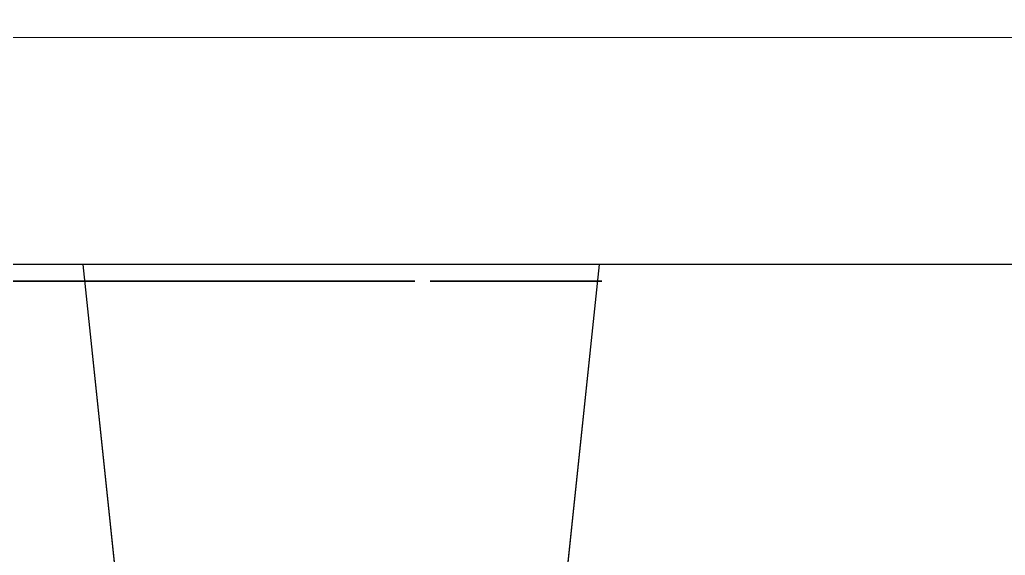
# Model space of a CAD drawing. Extents: x -1 to 461, y -825 to 63.
# Drawn here: x 48.9 to 144.3, y -598.1 to -546.3 of the extents above; entities that cross this region are included whole.
import ezdxf

# ---------------------------------------------------------------- set-up
doc = ezdxf.new("R2010")
doc.units = 0
for name, color, linetype in [('IQ_200_2D', 1, 'Continuous'), ('IQ_200_3D', 1, 'Continuous'), ('IQ_204_2D', 7, 'Continuous'), ('IQ_BLUE_3D', 5, 'Continuous'), ('IQ_WHITE_3D', 7, 'Continuous')]:
    doc.layers.add(name, color=color, linetype=linetype)

msp = doc.modelspace()

# ---------------------------------------------------------------- linework, layer by layer
at = {"layer": 'IQ_200_2D'}
msp.add_line((460, -570), (0, -570), dxfattribs=at)
at = {"layer": 'IQ_204_2D'}
for p, q in [((55, -570), (60.66, -623.85)), ((99.34, -623.85), (105, -570))]:
    msp.add_line(p, q, dxfattribs=at)

# ---------------------------------------------------------------- meshes
at = {"layer": 'IQ_200_3D', "lineweight": 9}
mesh = msp.add_polyface(dxfattribs=at)
corners = [(0, 0, 1239), (0, -548, 1239), (460, -548, 1239), (460, 0, 1239)]
mesh.append_faces([[corners[k] for k in face] for face in [(0, 1, 2, 3)]])
mesh = msp.add_polyface(dxfattribs=at)
corners = [(460, -548, 629), (0, -548, 629), (0, 0, 629), (460, 0, 629)]
mesh.append_faces([[corners[k] for k in face] for face in [(0, 1, 2, 3)]])
mesh = msp.add_polyface(dxfattribs=at)
corners = [(0, -548, 1239), (0, -548, 629), (460, -548, 629), (460, -548, 1239)]
mesh.append_faces([[corners[k] for k in face] for face in [(0, 1, 2, 3)]])
mesh = msp.add_polyface(dxfattribs=at)
corners = [(0, -548, 709), (0, -570, 709), (460, -570, 709), (460, -548, 709)]
mesh.append_faces([[corners[k] for k in face] for face in [(0, 1, 2, 3)]])
mesh = msp.add_polyface(dxfattribs=at)
corners = [(460, -570, 629), (0, -570, 629), (0, -548, 629), (460, -548, 629)]
mesh.append_faces([[corners[k] for k in face] for face in [(0, 1, 2, 3)]])
mesh = msp.add_polyface(dxfattribs=at)
corners = [(460, -548, 709), (460, -548, 629), (0, -548, 629), (0, -548, 709)]
mesh.append_faces([[corners[k] for k in face] for face in [(0, 1, 2, 3)]])
mesh = msp.add_polyface(dxfattribs=at)
corners = [(0, -548, 1014), (0, -570, 1014), (460, -570, 1014), (460, -548, 1014)]
mesh.append_faces([[corners[k] for k in face] for face in [(0, 1, 2, 3)]])
mesh = msp.add_polyface(dxfattribs=at)
corners = [(460, -570, 724), (0, -570, 724), (0, -548, 724), (460, -548, 724)]
mesh.append_faces([[corners[k] for k in face] for face in [(0, 1, 2, 3)]])
mesh = msp.add_polyface(dxfattribs=at)
corners = [(460, -548, 1014), (460, -548, 724), (0, -548, 724), (0, -548, 1014)]
mesh.append_faces([[corners[k] for k in face] for face in [(0, 1, 2, 3)]])
mesh = msp.add_polyface(dxfattribs=at)
corners = [(0, -548, 1239), (0, -570, 1239), (460, -570, 1239), (460, -548, 1239)]
mesh.append_faces([[corners[k] for k in face] for face in [(0, 1, 2, 3)]])
mesh = msp.add_polyface(dxfattribs=at)
corners = [(460, -570, 1027), (0, -570, 1027), (0, -548, 1027), (460, -548, 1027)]
mesh.append_faces([[corners[k] for k in face] for face in [(0, 1, 2, 3)]])
mesh = msp.add_polyface(dxfattribs=at)
corners = [(460, -548, 1239), (460, -548, 1027), (0, -548, 1027), (0, -548, 1239)]
mesh.append_faces([[corners[k] for k in face] for face in [(0, 1, 2, 3)]])
mesh = msp.add_polyface(dxfattribs=at)
corners = [(0, -570, 709), (0, -570, 629), (460, -570, 629), (460, -570, 709)]
mesh.append_faces([[corners[k] for k in face] for face in [(0, 1, 2, 3)]])
mesh = msp.add_polyface(dxfattribs=at)
corners = [(0, -570, 1014), (0, -570, 724), (460, -570, 724), (460, -570, 1014)]
mesh.append_faces([[corners[k] for k in face] for face in [(0, 1, 2, 3)]])
mesh = msp.add_polyface(dxfattribs=at)
corners = [(0, -570, 1057), (128, -570, 1057), (140, -570, 1045), (320, -570, 1045), (332, -570, 1057), (460, -570, 1057), (460, -570, 1239), (0, -570, 1239), (285, -570, 1161), (285, -570, 1095), (175, -570, 1095), (175, -570, 1161), (405, -570, 1129.968), (404.489, -570, 1126.086), (402.99, -570, 1122.468), (400.607, -570, 1119.362), (397.5, -570, 1116.978), (393.882, -570, 1115.48), (390, -570, 1114.968), (386.118, -570, 1115.48), (382.5, -570, 1116.978), (379.393, -570, 1119.362), (377.01, -570, 1122.468), (375.511, -570, 1126.086), (375, -570, 1129.968), (375.511, -570, 1133.851), (377.01, -570, 1137.468), (379.393, -570, 1140.575), (382.5, -570, 1142.959), (386.118, -570, 1144.457), (390, -570, 1144.968), (393.882, -570, 1144.457), (397.5, -570, 1142.959), (400.607, -570, 1140.575), (402.99, -570, 1137.468), (404.489, -570, 1133.851)]
mesh.append_faces([[corners[k] for k in face] for face in [(29, 8, 28), (31, 6, 30), (2, 10, 1), (21, 4, 20), (15, 5, 14), (19, 4, 18), (16, 5, 15), (20, 4, 19), (13, 5, 12)]], dxfattribs={"vtx0": -1, "vtx1": -1})
mesh.append_faces([[corners[k] for k in face] for face in [(11, 7, 1, 10)]], dxfattribs={"vtx0": -1, "vtx1": -1, "vtx2": -1})
mesh.append_faces([[corners[k] for k in face] for face in [(7, 11, 8, 6), (6, 31, 32), (35, 5, 6, 34), (5, 35, 12), (4, 21, 22), (9, 3, 4), (5, 17, 18, 4)]], dxfattribs={"vtx0": -1, "vtx2": -1})
mesh.append_faces([[corners[k] for k in face] for face in [(27, 28, 8), (26, 27, 8), (23, 24, 9), (25, 26, 8), (32, 33, 6), (33, 34, 6), (13, 14, 5), (16, 17, 5)]], dxfattribs={"vtx1": -1, "vtx2": -1})
mesh.append_faces([[corners[k] for k in face] for face in [(29, 30, 6, 8), (22, 23, 9, 4)]], dxfattribs={"vtx1": -1, "vtx2": -1, "vtx3": -1})
mesh.append_faces([[corners[k] for k in face] for face in [(8, 9, 24, 25), (9, 10, 2, 3)]], dxfattribs={"vtx1": -1, "vtx3": -1})
mesh.append_faces([[corners[k] for k in face] for face in [(7, 0, 1)]], dxfattribs={"vtx2": -1})
mesh = msp.add_polyface(dxfattribs=at)
corners = [(55, -570, 988.034), (60.66, -623.85, 988.034), (99.34, -623.85, 988.034), (105, -570, 988.034)]
mesh.append_faces([[corners[k] for k in face] for face in [(0, 1, 2, 3)]])
mesh = msp.add_polyface(dxfattribs=at)
corners = [(98.168, -635, 960.4), (61.832, -635, 960.4), (55, -570, 960.4), (105, -570, 960.4)]
mesh.append_faces([[corners[k] for k in face] for face in [(0, 1, 2, 3)]])
mesh = msp.add_polyface(dxfattribs=at)
corners = [(105, -570, 988.034), (105, -570, 960.4), (55, -570, 960.4), (55, -570, 988.034)]
mesh.append_faces([[corners[k] for k in face] for face in [(0, 1, 2, 3)]])
mesh = msp.add_polyface(dxfattribs=at)
corners = [(55, -570, 960.4), (61.832, -635, 960.4), (61.832, -635, 963), (61.481, -631.662, 963.376), (61.148, -628.492, 964.486), (60.849, -625.648, 966.273), (60.599, -623.273, 968.648), (60.411, -621.485, 971.492), (60.295, -620.376, 974.662), (60.255, -620, 978), (60.302, -620.445, 981.628), (60.44, -621.755, 985.04), (60.66, -623.85, 988.034), (55, -570, 988.034)]
mesh.append_faces([[corners[k] for k in face] for face in [(9, 0, 8), (11, 13, 10), (0, 9, 13), (6, 0, 5), (5, 0, 4)]], dxfattribs={"vtx0": -1, "vtx1": -1})
mesh.append_faces([[corners[k] for k in face] for face in [(13, 9, 10), (0, 6, 7), (4, 0, 1)]], dxfattribs={"vtx0": -1, "vtx2": -1})
mesh.append_faces([[corners[k] for k in face] for face in [(7, 8, 0), (3, 4, 1)]], dxfattribs={"vtx1": -1, "vtx2": -1})
mesh.append_faces([[corners[k] for k in face] for face in [(11, 12, 13), (1, 2, 3)]], dxfattribs={"vtx2": -1})
mesh = msp.add_polyface(dxfattribs=at)
corners = [(98.168, -635, 960.4), (105, -570, 960.4), (105, -570, 988.034), (99.34, -623.85, 988.034), (99.56, -621.755, 985.04), (99.698, -620.445, 981.628), (99.745, -620, 978), (99.705, -620.376, 974.662), (99.589, -621.485, 971.492), (99.401, -623.273, 968.648), (99.151, -625.648, 966.273), (98.852, -628.492, 964.486), (98.519, -631.662, 963.376), (98.168, -635, 963)]
mesh.append_faces([[corners[k] for k in face] for face in [(5, 2, 4), (2, 6, 1), (7, 1, 6), (12, 0, 11), (11, 1, 10), (1, 11, 0), (9, 1, 8)]], dxfattribs={"vtx0": -1, "vtx1": -1})
mesh.append_faces([[corners[k] for k in face] for face in [(2, 5, 6)]], dxfattribs={"vtx0": -1, "vtx2": -1})
mesh.append_faces([[corners[k] for k in face] for face in [(3, 4, 2)]], dxfattribs={"vtx1": -1})
mesh.append_faces([[corners[k] for k in face] for face in [(7, 8, 1), (9, 10, 1)]], dxfattribs={"vtx1": -1, "vtx2": -1})
mesh.append_faces([[corners[k] for k in face] for face in [(12, 13, 0)]], dxfattribs={"vtx2": -1})
at = {"layer": 'IQ_BLUE_3D', "lineweight": 9}
mesh = msp.add_polyface(dxfattribs=at)
corners = [(0, -570, 1057), (0, -570, 1027), (460, -570, 1027), (460, -570, 1057), (332, -570, 1057), (320, -570, 1045), (140, -570, 1045), (128, -570, 1057)]
mesh.append_faces([[corners[k] for k in face] for face in [(6, 1, 2, 5)]], dxfattribs={"vtx0": -1, "vtx2": -1})
mesh.append_faces([[corners[k] for k in face] for face in [(7, 0, 1, 6)]], dxfattribs={"vtx2": -1})
mesh.append_faces([[corners[k] for k in face] for face in [(2, 3, 4, 5)]], dxfattribs={"vtx3": -1})
at = {"layer": 'IQ_WHITE_3D'}
mesh = msp.add_polyface(dxfattribs=at)
corners = [(54.421, -571.6, 1112.977), (53.875, -571.6, 1114), (52.621, -571.6, 1112.519), (52.764, -571.6, 1112.051), (53.09, -571.6, 1114.7), (52.378, -571.6, 1112.944), (52.048, -571.6, 1113.305), (54.703, -571.6, 1111.852), (54.705, -571.6, 1110.692), (51.192, -571.6, 1113.768), (52.161, -571.6, 1115.19), (51.141, -571.6, 1115.443), (50.709, -571.6, 1113.846), (50.09, -571.6, 1115.443), (51.646, -571.6, 1113.584), (52.504, -571.6, 1109.046), (53.348, -571.6, 1107.67), (54.187, -571.6, 1108.362), (53.022, -571.6, 1109.494), (51.895, -571.6, 1108.732), (48.363, -571.6, 1110.692), (51.229, -571.6, 1108.571), (50.544, -571.6, 1108.571), (51.315, -571.6, 1106.939), (52.374, -571.6, 1107.187), (50.227, -571.6, 1106.939), (49.878, -571.6, 1108.732), (49.069, -571.6, 1115.19), (50.181, -571.6, 1113.809), (49.678, -571.6, 1113.65), (49.226, -571.6, 1113.376), (48.14, -571.6, 1114.7), (48.851, -571.6, 1113.004), (47.355, -571.6, 1114), (48.574, -571.6, 1112.553), (46.782, -571.6, 1112.945), (48.411, -571.6, 1112.051), (46.487, -571.6, 1111.781), (48.751, -571.6, 1109.494), (48.56, -571.6, 1109.756), (47.355, -571.6, 1108.362), (48.194, -571.6, 1107.67), (49.269, -571.6, 1109.046), (49.168, -571.6, 1107.187), (48.428, -571.6, 1110.051), (46.782, -571.6, 1109.417), (46.487, -571.6, 1110.581), (48.361, -571.6, 1110.368), (54.3, -571.6, 1102.089), (54.3, -571.6, 1098.197), (55.1, -571.6, 1100.489), (55.1, -571.6, 1101.289), (55.1, -571.6, 1098.197), (55.1, -571.6, 1099.689), (49.773, -571.6, 1101.03), (49.977, -571.6, 1100.763), (50.65, -571.6, 1101.152), (50.322, -571.6, 1101.579), (50.106, -571.6, 1100.453), (50.856, -571.6, 1100.654), (50.926, -571.6, 1100.119), (49.894, -571.6, 1101.907), (49.506, -571.6, 1101.235), (49.195, -571.6, 1101.364), (49.396, -571.6, 1102.114), (48.862, -571.6, 1102.184), (48.862, -571.6, 1101.408), (48.327, -571.6, 1102.114), (50.15, -571.6, 1100.119), (50.856, -571.6, 1099.585), (50.106, -571.6, 1099.786), (50.65, -571.6, 1099.087), (49.773, -571.6, 1099.208), (50.322, -571.6, 1098.659), (49.977, -571.6, 1099.475), (49.506, -571.6, 1099.003), (49.894, -571.6, 1098.331), (49.195, -571.6, 1098.875), (49.396, -571.6, 1098.125), (48.862, -571.6, 1098.831), (48.862, -571.6, 1098.055), (47.829, -571.6, 1101.907), (48.528, -571.6, 1101.364), (48.217, -571.6, 1101.235), (47.402, -571.6, 1101.579), (47.951, -571.6, 1101.03), (47.746, -571.6, 1100.763), (47.074, -571.6, 1101.152), (47.617, -571.6, 1100.453), (46.867, -571.6, 1100.654), (47.573, -571.6, 1100.119), (46.797, -571.6, 1100.119), (47.617, -571.6, 1099.786), (48.217, -571.6, 1099.003), (47.829, -571.6, 1098.331), (48.327, -571.6, 1098.125), (48.528, -571.6, 1098.875), (47.951, -571.6, 1099.208), (47.402, -571.6, 1098.659), (47.074, -571.6, 1099.087), (47.746, -571.6, 1099.475)]
mesh.append_faces([[corners[k] for k in face] for face in [(15, 16, 17, 18)]], dxfattribs={"vtx0": -1})
mesh.append_faces([[corners[k] for k in face] for face in [(28, 27, 29), (59, 58, 60), (82, 81, 83), (90, 91, 92)]], dxfattribs={"vtx0": -1, "vtx1": -1})
mesh.append_faces([[corners[k] for k in face] for face in [(36, 37, 20, 3)]], dxfattribs={"vtx0": -1, "vtx1": -1, "vtx2": -1})
mesh.append_faces([[corners[k] for k in face] for face in [(4, 6, 5), (9, 10, 11, 12), (12, 11, 13), (16, 15, 19), (46, 47, 20, 37), (47, 46, 45, 44), (54, 57, 61, 62), (63, 64, 65, 66), (66, 65, 67), (64, 63, 62, 61), (68, 69, 60, 58), (69, 68, 70, 71), (72, 73, 71, 74), (71, 70, 74), (75, 76, 73, 72), (77, 78, 76, 75), (78, 77, 79, 80), (84, 85, 83, 81), (93, 94, 95, 96), (80, 79, 96, 95), (94, 93, 97, 98)]], dxfattribs={"vtx0": -1, "vtx2": -1})
mesh.append_faces([[corners[k] for k in face] for face in [(7, 0, 3, 8), (9, 14, 10), (20, 8, 3)]], dxfattribs={"vtx1": -1, "vtx2": -1})
mesh.append_faces([[corners[k] for k in face] for face in [(0, 1, 2, 3), (1, 4, 5, 2), (14, 6, 4, 10), (21, 22, 23, 24), (19, 21, 24, 16), (25, 23, 22, 26), (13, 27, 28, 12), (30, 29, 27, 31), (32, 30, 31, 33), (34, 32, 33, 35), (36, 34, 35, 37), (38, 39, 40, 41), (42, 38, 41, 43), (26, 42, 43, 25), (39, 44, 45, 40), (48, 49, 50, 51), (54, 55, 56, 57), (55, 58, 59, 56), (67, 81, 82, 66), (86, 85, 84, 87), (88, 86, 87, 89), (99, 98, 97, 100)]], dxfattribs={"vtx1": -1, "vtx3": -1})
mesh.append_faces([[corners[k] for k in face] for face in [(49, 52, 53, 50)]], dxfattribs={"vtx2": -1, "vtx3": -1})
mesh = msp.add_polyface(dxfattribs=at)
corners = [(63.742, -571.6, 1151.127), (65.177, -571.6, 1151.833), (55.643, -571.6, 1154.335), (62.413, -571.6, 1150.252), (60.128, -571.6, 1148.056), (61.204, -571.6, 1149.223), (59.198, -571.6, 1146.764), (58.428, -571.6, 1145.363), (57.829, -571.6, 1143.868), (61.533, -571.6, 1140.758), (59.917, -571.6, 1140.649), (59.919, -571.6, 1139.295), (61.534, -571.6, 1139.185), (57.416, -571.6, 1142.293), (57.202, -571.6, 1140.649), (57.2, -571.6, 1139.295), (55.643, -571.6, 1125.619), (64.134, -571.6, 1128.597), (62.858, -571.6, 1129.354), (65.498, -571.6, 1127.986), (61.68, -571.6, 1130.246), (57.354, -571.6, 1137.785), (57.69, -571.6, 1136.328), (60.613, -571.6, 1131.263), (59.669, -571.6, 1132.391), (58.859, -571.6, 1133.619), (58.195, -571.6, 1134.935), (61.158, -571.6, 1113.632), (61.749, -571.6, 1113.316), (62.595, -571.6, 1114.849), (61.594, -571.6, 1115.355), (60.497, -571.6, 1115.592), (59.376, -571.6, 1115.545), (59.837, -571.6, 1113.77), (60.506, -571.6, 1113.786), (61.158, -571.6, 1108.756), (61.594, -571.6, 1107.032), (62.595, -571.6, 1107.538), (61.749, -571.6, 1109.072), (60.497, -571.6, 1106.795), (60.506, -571.6, 1108.602), (59.837, -571.6, 1108.618), (59.376, -571.6, 1106.842), (59.194, -571.6, 1108.805), (59.194, -571.6, 1113.583), (58.303, -571.6, 1115.217), (58.619, -571.6, 1113.239), (57.348, -571.6, 1114.629), (58.152, -571.6, 1112.759), (57.822, -571.6, 1112.176), (56.571, -571.6, 1113.82), (56.024, -571.6, 1112.84), (55.741, -571.6, 1111.754), (57.651, -571.6, 1111.529), (57.651, -571.6, 1110.859), (58.619, -571.6, 1109.149), (58.152, -571.6, 1109.629), (57.348, -571.6, 1107.758), (58.303, -571.6, 1107.17), (57.822, -571.6, 1110.212), (56.571, -571.6, 1108.567), (55.741, -571.6, 1110.632), (56.024, -571.6, 1109.547), (55.1, -571.6, 1101.289), (56.705, -571.6, 1101.289), (56.705, -571.6, 1102.089), (54.3, -571.6, 1102.089), (56.564, -571.6, 1099.689), (56.564, -571.6, 1100.489), (55.1, -571.6, 1100.489), (55.1, -571.6, 1099.689), (62.361, -571.6, 1099.689), (62.361, -571.6, 1100.489), (60.805, -571.6, 1100.489), (60.805, -571.6, 1099.689), (61.07, -571.6, 1099.071), (60.628, -571.6, 1098.364), (60.929, -571.6, 1098.24), (61.204, -571.6, 1099.016), (60.805, -571.6, 1101.289), (62.47, -571.6, 1101.289), (62.47, -571.6, 1102.089), (60.005, -571.6, 1102.089), (61.251, -571.6, 1098.197), (61.347, -571.6, 1098.997), (60.956, -571.6, 1099.157), (60.37, -571.6, 1098.562), (60.005, -571.6, 1099.443), (60.789, -571.6, 1099.545), (60.81, -571.6, 1099.403), (60.048, -571.6, 1099.121), (60.867, -571.6, 1099.271), (60.172, -571.6, 1098.82)]
mesh.append_faces([[corners[k] for k in face] for face in [(0, 2, 3), (6, 2, 7), (7, 2, 8), (20, 16, 18), (25, 16, 24), (23, 16, 20), (53, 52, 54), (50, 48, 47)]], dxfattribs={"vtx0": -1, "vtx1": -1})
mesh.append_faces([[corners[k] for k in face] for face in [(74, 73, 87, 88)]], dxfattribs={"vtx0": -1, "vtx1": -1, "vtx2": -1})
mesh.append_faces([[corners[k] for k in face] for face in [(15, 14, 2, 16)]], dxfattribs={"vtx0": -1, "vtx1": -1, "vtx3": -1})
mesh.append_faces([[corners[k] for k in face] for face in [(2, 6, 4), (16, 26, 22), (35, 36, 37, 38), (39, 40, 41, 42), (40, 39, 36, 35), (42, 41, 43), (45, 46, 44, 32), (47, 48, 46, 45), (75, 76, 77, 78), (78, 77, 83, 84), (76, 75, 85, 86)]], dxfattribs={"vtx0": -1, "vtx2": -1})
mesh.append_faces([[corners[k] for k in face] for face in [(0, 1, 2), (4, 5, 2), (5, 3, 2), (13, 8, 2), (14, 13, 2), (17, 18, 16), (19, 17, 16), (21, 15, 16), (22, 21, 16), (23, 24, 16), (25, 26, 16), (44, 33, 32), (61, 62, 54, 52)]], dxfattribs={"vtx1": -1, "vtx2": -1})
mesh.append_faces([[corners[k] for k in face] for face in [(9, 10, 11, 12), (10, 14, 15, 11), (27, 28, 29, 30), (31, 32, 33, 34), (34, 27, 30, 31), (49, 48, 50, 51), (51, 52, 53, 49), (55, 56, 57, 58), (43, 55, 58, 42), (56, 59, 60, 57), (62, 60, 59, 54), (73, 79, 82, 87), (89, 88, 87, 90), (91, 89, 90, 92), (85, 91, 92, 86)]], dxfattribs={"vtx1": -1, "vtx3": -1})
mesh.append_faces([[corners[k] for k in face] for face in [(67, 68, 69, 70), (71, 72, 73, 74)]], dxfattribs={"vtx2": -1})
mesh.append_faces([[corners[k] for k in face] for face in [(63, 64, 65, 66), (79, 80, 81, 82)]], dxfattribs={"vtx3": -1})
mesh = msp.add_polyface(dxfattribs=at)
corners = [(66.707, -571.6, 1152.356), (68.317, -571.6, 1152.681), (55.643, -571.6, 1154.335), (65.177, -571.6, 1151.833), (67.488, -571.6, 1143.134), (66.118, -571.6, 1142.278), (67.489, -571.6, 1136.812), (68.745, -571.6, 1135.808), (64.654, -571.6, 1141.587), (63.119, -571.6, 1141.076), (63.12, -571.6, 1138.868), (64.655, -571.6, 1138.357), (66.118, -571.6, 1137.667), (61.533, -571.6, 1140.758), (61.534, -571.6, 1139.185), (68.44, -571.6, 1127.256), (66.938, -571.6, 1127.536), (55.643, -571.6, 1125.619), (65.498, -571.6, 1127.986), (70.011, -571.6, 1127.157), (61.749, -571.6, 1113.316), (62.239, -571.6, 1112.861), (63.437, -571.6, 1114.106), (62.595, -571.6, 1114.849), (63.437, -571.6, 1108.281), (62.239, -571.6, 1109.527), (61.749, -571.6, 1109.072), (62.595, -571.6, 1107.538), (67.03, -571.6, 1109.33), (66.801, -571.6, 1109.609), (65.39, -571.6, 1108.191), (65.999, -571.6, 1107.637), (67.318, -571.6, 1109.112), (66.73, -571.6, 1107.256), (68.328, -571.6, 1113.468), (68.328, -571.6, 1115.225), (66.573, -571.6, 1115.225), (66.57, -571.6, 1113.468), (67.534, -571.6, 1107.076), (67.648, -571.6, 1108.967), (66.642, -571.6, 1109.934), (64.942, -571.6, 1108.883), (64.639, -571.6, 1114.306), (64.639, -571.6, 1118.332), (66.573, -571.6, 1118.332), (64.639, -571.6, 1110.489), (66.57, -571.6, 1110.648), (66.564, -571.6, 1110.287), (64.686, -571.6, 1109.666), (62.508, -571.6, 1098.197), (62.508, -571.6, 1098.997), (61.347, -571.6, 1098.997), (61.251, -571.6, 1098.197), (67.351, -571.6, 1099.717), (67.621, -571.6, 1100.44), (67.234, -571.6, 1099.783), (67.415, -571.6, 1098.977), (67.663, -571.6, 1098.219), (67.435, -571.6, 1098.983), (67.187, -571.6, 1098.928), (67.26, -571.6, 1098.131), (67.4, -571.6, 1098.975), (67.461, -571.6, 1098.992), (67.56, -571.6, 1102.221), (67.276, -571.6, 1102.312), (67.131, -571.6, 1101.525), (67.226, -571.6, 1101.495), (66.977, -571.6, 1102.329), (66.933, -571.6, 1101.513), (67.031, -571.6, 1101.531), (66.684, -571.6, 1102.273), (66.842, -571.6, 1101.471), (66.764, -571.6, 1101.409), (66.413, -571.6, 1102.146), (66.182, -571.6, 1101.957), (65.985, -571.6, 1100.567), (66.746, -571.6, 1100.861), (66.691, -571.6, 1100.944), (65.881, -571.6, 1100.847), (66.704, -571.6, 1101.329), (66.004, -571.6, 1101.717), (66.664, -571.6, 1101.237), (65.891, -571.6, 1101.44), (66.649, -571.6, 1101.138), (65.849, -571.6, 1101.144), (66.658, -571.6, 1101.038), (66.938, -571.6, 1099.923), (67.097, -571.6, 1099.852), (67.004, -571.6, 1100.721), (66.907, -571.6, 1100.745), (66.646, -571.6, 1099.989), (66.849, -571.6, 1098.142), (66.968, -571.6, 1098.933), (66.756, -571.6, 1098.989), (66.451, -571.6, 1098.249), (66.819, -571.6, 1100.793), (66.38, -571.6, 1100.124), (66.155, -571.6, 1100.321), (66.09, -571.6, 1098.448), (66.563, -571.6, 1099.093), (66.401, -571.6, 1099.24), (65.787, -571.6, 1098.727), (66.277, -571.6, 1099.42), (65.558, -571.6, 1099.07)]
mesh.append_faces([[corners[k] for k in face] for face in [(43, 36, 44)]], dxfattribs={"vtx0": -1})
mesh.append_faces([[corners[k] for k in face] for face in [(0, 2, 3), (15, 17, 19), (53, 54, 55), (56, 57, 58), (85, 78, 77), (73, 71, 70), (99, 94, 93)]], dxfattribs={"vtx0": -1, "vtx1": -1})
mesh.append_faces([[corners[k] for k in face] for face in [(42, 37, 36, 43)]], dxfattribs={"vtx0": -1, "vtx1": -1, "vtx2": -1})
mesh.append_faces([[corners[k] for k in face] for face in [(45, 46, 37, 42), (59, 60, 57, 61), (57, 56, 61), (57, 62, 58), (67, 68, 69, 64), (70, 71, 68, 67), (75, 76, 77, 78), (80, 81, 79, 74), (81, 80, 82, 83), (91, 92, 93, 94), (92, 91, 60, 59), (76, 75, 97)]], dxfattribs={"vtx0": -1, "vtx2": -1})
mesh.append_faces([[corners[k] for k in face] for face in [(0, 1, 2), (12, 6, 5), (15, 16, 17), (16, 18, 17), (69, 65, 64), (79, 72, 74), (82, 84, 83), (87, 55, 54)]], dxfattribs={"vtx1": -1, "vtx2": -1})
mesh.append_faces([[corners[k] for k in face] for face in [(4, 5, 6, 7), (8, 9, 10, 11), (5, 8, 11, 12), (9, 13, 14, 10), (28, 29, 30, 31), (32, 28, 31, 33), (33, 38, 39, 32), (29, 40, 41, 30), (40, 47, 48, 41), (45, 48, 47, 46), (63, 64, 65, 66), (72, 71, 73, 74), (84, 78, 85, 83), (86, 87, 54, 88), (88, 89, 90, 86), (89, 95, 96, 90), (97, 96, 95, 76), (98, 94, 99, 100), (101, 98, 100, 102)]], dxfattribs={"vtx1": -1, "vtx3": -1})
mesh.append_faces([[corners[k] for k in face] for face in [(24, 25, 26, 27), (34, 35, 36, 37), (49, 50, 51, 52), (102, 103, 101)]], dxfattribs={"vtx2": -1})
mesh.append_faces([[corners[k] for k in face] for face in [(20, 21, 22, 23)]], dxfattribs={"vtx3": -1})
mesh = msp.add_polyface(dxfattribs=at)
corners = [(69.866, -571.6, 1145.28), (69.865, -571.6, 1134.668), (70.83, -571.6, 1133.407), (70.83, -571.6, 1146.542), (71.617, -571.6, 1147.911), (71.616, -571.6, 1132.04), (74.048, -571.6, 1127.819), (70.517, -571.6, 1152.781), (84.357, -571.6, 1154.335), (55.643, -571.6, 1154.335), (68.317, -571.6, 1152.681), (68.745, -571.6, 1144.139), (68.745, -571.6, 1135.808), (84.357, -571.6, 1125.619), (71.362, -571.6, 1127.239), (70.011, -571.6, 1127.157), (55.643, -571.6, 1125.619), (67.488, -571.6, 1143.134), (68.358, -571.6, 1107.107), (68.364, -571.6, 1108.923), (68.004, -571.6, 1108.903), (67.534, -571.6, 1107.076), (67.648, -571.6, 1108.967), (71.872, -571.6, 1114.016), (72.426, -571.6, 1112.846), (72.824, -571.6, 1113.202), (72.201, -571.6, 1114.503), (71.872, -571.6, 1115.224), (69.954, -571.6, 1115.224), (69.954, -571.6, 1111.246), (72.124, -571.6, 1112.405), (71.936, -571.6, 1111.905), (69.954, -571.6, 1107.107), (71.872, -571.6, 1107.107), (71.872, -571.6, 1111.375), (72.624, -571.6, 1101.409), (72.702, -571.6, 1101.471), (72.273, -571.6, 1102.146), (72.041, -571.6, 1101.957), (71.845, -571.6, 1100.567), (72.605, -571.6, 1100.861), (72.551, -571.6, 1100.944), (71.741, -571.6, 1100.847), (72.563, -571.6, 1101.329), (71.864, -571.6, 1101.717), (72.524, -571.6, 1101.237), (71.75, -571.6, 1101.44), (72.509, -571.6, 1101.138), (71.709, -571.6, 1101.144), (72.518, -571.6, 1101.038), (72.543, -571.6, 1102.273), (72.708, -571.6, 1098.142), (72.827, -571.6, 1098.933), (72.616, -571.6, 1098.989), (72.311, -571.6, 1098.249), (72.767, -571.6, 1100.745), (72.679, -571.6, 1100.793), (72.24, -571.6, 1100.124), (72.506, -571.6, 1099.989), (72.015, -571.6, 1100.321), (71.95, -571.6, 1098.448), (72.423, -571.6, 1099.093), (72.261, -571.6, 1099.24), (71.646, -571.6, 1098.727), (72.137, -571.6, 1099.42), (71.418, -571.6, 1099.07), (67.843, -571.6, 1101.013), (68.529, -571.6, 1101.425), (68.096, -571.6, 1101.886), (67.563, -571.6, 1101.29), (68.361, -571.6, 1099.88), (68.198, -571.6, 1100.086), (67.645, -571.6, 1099.475), (67.68, -571.6, 1099.421), (68.472, -571.6, 1099.642), (67.704, -571.6, 1099.37), (68.523, -571.6, 1099.385), (67.715, -571.6, 1099.321), (67.717, -571.6, 1099.275), (68.512, -571.6, 1099.122), (67.56, -571.6, 1102.221), (67.226, -571.6, 1101.495), (67.45, -571.6, 1099.653), (67.621, -571.6, 1100.44), (67.351, -571.6, 1099.717), (67.595, -571.6, 1099.532), (67.531, -571.6, 1099.591), (67.71, -571.6, 1099.233), (68.44, -571.6, 1098.87), (67.696, -571.6, 1099.193), (67.675, -571.6, 1099.156), (68.31, -571.6, 1098.642), (67.649, -571.6, 1099.123), (67.555, -571.6, 1099.042), (67.91, -571.6, 1098.307), (68.13, -571.6, 1098.451), (67.588, -571.6, 1099.066), (67.62, -571.6, 1099.093), (67.663, -571.6, 1098.219), (67.49, -571.6, 1099.005), (67.461, -571.6, 1098.992), (67.522, -571.6, 1099.022)]
mesh.append_faces([[corners[k] for k in face] for face in [(5, 3, 2), (22, 21, 20), (49, 42, 41), (37, 36, 50), (61, 54, 53), (76, 78, 79), (85, 71, 86), (86, 71, 82), (99, 94, 101), (101, 94, 93), (96, 95, 97)]], dxfattribs={"vtx0": -1, "vtx1": -1})
mesh.append_faces([[corners[k] for k in face] for face in [(0, 1, 2, 3), (7, 8, 9, 10), (1, 0, 11, 12), (13, 14, 15, 16), (23, 24, 25, 26), (29, 34, 31), (39, 40, 41, 42), (44, 45, 43, 38), (45, 44, 46, 47), (51, 52, 53, 54), (40, 39, 59), (80, 81, 69, 68), (82, 71, 83, 84), (71, 85, 72), (87, 88, 79, 78), (88, 89, 90, 91), (88, 87, 89), (91, 90, 92), (93, 94, 95, 96), (97, 95, 91, 92)]], dxfattribs={"vtx0": -1, "vtx2": -1})
mesh.append_faces([[corners[k] for k in face] for face in [(11, 17, 12), (31, 30, 29), (43, 35, 38), (46, 48, 47), (75, 77, 74)]], dxfattribs={"vtx1": -1, "vtx2": -1})
mesh.append_faces([[corners[k] for k in face] for face in [(4, 3, 5, 6), (30, 24, 23, 29)]], dxfattribs={"vtx1": -1, "vtx2": -1, "vtx3": -1})
mesh.append_faces([[corners[k] for k in face] for face in [(35, 36, 37, 38), (48, 42, 49, 47), (55, 56, 57, 58), (59, 57, 56, 40), (60, 54, 61, 62), (63, 60, 62, 64), (70, 71, 72, 73), (74, 70, 73, 75), (76, 74, 77, 78), (98, 94, 99, 100)]], dxfattribs={"vtx1": -1, "vtx3": -1})
mesh.append_faces([[corners[k] for k in face] for face in [(18, 19, 20, 21), (64, 65, 63), (66, 67, 68, 69)]], dxfattribs={"vtx2": -1})
mesh.append_faces([[corners[k] for k in face] for face in [(23, 27, 28, 29), (29, 32, 33, 34)]], dxfattribs={"vtx3": -1})
mesh = msp.add_polyface(dxfattribs=at)
corners = [(72.453, -571.6, 1150.14), (74.048, -571.6, 1152.142), (72.702, -571.6, 1152.509), (84.357, -571.6, 1154.335), (70.517, -571.6, 1152.781), (71.617, -571.6, 1147.911), (74.048, -571.6, 1127.819), (71.616, -571.6, 1132.04), (72.419, -571.6, 1129.805), (72.7, -571.6, 1127.447), (71.362, -571.6, 1127.239), (84.357, -571.6, 1125.619), (74.867, -571.6, 1115.337), (74.285, -571.6, 1115.422), (74.347, -571.6, 1113.591), (74.867, -571.6, 1113.468), (73.699, -571.6, 1115.376), (73.138, -571.6, 1115.2), (73.813, -571.6, 1113.586), (72.63, -571.6, 1114.904), (73.295, -571.6, 1113.454), (72.201, -571.6, 1114.503), (72.824, -571.6, 1113.202), (77.827, -571.6, 1112.936), (75.773, -571.6, 1113.372), (77.428, -571.6, 1112.416), (75.331, -571.6, 1112.306), (77.178, -571.6, 1111.811), (75.18, -571.6, 1111.162), (77.092, -571.6, 1111.162), (77.827, -571.6, 1109.388), (77.428, -571.6, 1109.908), (75.773, -571.6, 1108.952), (76.475, -571.6, 1108.036), (75.331, -571.6, 1110.018), (77.178, -571.6, 1110.513), (73.703, -571.6, 1101.013), (74.389, -571.6, 1101.425), (73.956, -571.6, 1101.886), (73.423, -571.6, 1101.29), (74.221, -571.6, 1099.88), (74.058, -571.6, 1100.086), (73.504, -571.6, 1099.475), (73.54, -571.6, 1099.421), (74.331, -571.6, 1099.642), (73.563, -571.6, 1099.37), (74.383, -571.6, 1099.385), (73.575, -571.6, 1099.321), (73.577, -571.6, 1099.275), (74.372, -571.6, 1099.122), (73.211, -571.6, 1099.717), (73.48, -571.6, 1100.44), (73.094, -571.6, 1099.783), (73.42, -571.6, 1102.221), (73.086, -571.6, 1101.495), (73.31, -571.6, 1099.653), (73.455, -571.6, 1099.532), (73.39, -571.6, 1099.591), (73.57, -571.6, 1099.233), (74.299, -571.6, 1098.87), (73.556, -571.6, 1099.193), (73.535, -571.6, 1099.156), (74.17, -571.6, 1098.642), (73.509, -571.6, 1099.123), (73.415, -571.6, 1099.042), (73.77, -571.6, 1098.307), (73.99, -571.6, 1098.451), (73.448, -571.6, 1099.066), (73.48, -571.6, 1099.093), (73.523, -571.6, 1098.219), (73.35, -571.6, 1099.005), (73.32, -571.6, 1098.992), (73.381, -571.6, 1099.022), (73.274, -571.6, 1098.977), (73.295, -571.6, 1098.983), (73.046, -571.6, 1098.928), (73.12, -571.6, 1098.131), (73.26, -571.6, 1098.975), (73.135, -571.6, 1102.312), (72.991, -571.6, 1101.525), (72.837, -571.6, 1102.329), (72.793, -571.6, 1101.513), (72.891, -571.6, 1101.531), (72.543, -571.6, 1102.273), (72.702, -571.6, 1101.471), (72.798, -571.6, 1099.923), (72.956, -571.6, 1099.852), (72.864, -571.6, 1100.721), (72.767, -571.6, 1100.745), (72.506, -571.6, 1099.989), (72.827, -571.6, 1098.933), (72.708, -571.6, 1098.142)]
mesh.append_faces([[corners[k] for k in face] for face in [(0, 1, 2), (14, 13, 18), (23, 24, 25), (46, 48, 49), (50, 51, 52), (56, 41, 57), (57, 41, 55), (70, 65, 72), (72, 65, 64), (73, 69, 74), (67, 66, 68)]], dxfattribs={"vtx0": -1, "vtx1": -1})
mesh.append_faces([[corners[k] for k in face] for face in [(2, 1, 3), (6, 9, 11)]], dxfattribs={"vtx0": -1, "vtx1": -1, "vtx2": -1})
mesh.append_faces([[corners[k] for k in face] for face in [(1, 0, 5, 6), (21, 22, 20, 19), (26, 27, 25, 24), (27, 26, 28, 29), (34, 35, 29, 28), (53, 54, 39, 38), (55, 41, 51, 50), (41, 56, 42), (58, 59, 49, 48), (59, 60, 61, 62), (59, 58, 60), (62, 61, 63), (64, 65, 66, 67), (68, 66, 62, 63), (75, 76, 69, 77), (69, 73, 77), (69, 71, 74), (80, 81, 82, 78), (83, 84, 81, 80), (90, 91, 76, 75)]], dxfattribs={"vtx0": -1, "vtx2": -1})
mesh.append_faces([[corners[k] for k in face] for face in [(12, 13, 14, 15)]], dxfattribs={"vtx1": -1})
mesh.append_faces([[corners[k] for k in face] for face in [(4, 2, 3), (7, 8, 6), (8, 9, 6), (9, 10, 11), (16, 17, 18, 13), (45, 47, 44), (82, 79, 78), (86, 52, 51)]], dxfattribs={"vtx1": -1, "vtx2": -1})
mesh.append_faces([[corners[k] for k in face] for face in [(17, 19, 20, 18), (30, 31, 32, 33), (34, 32, 31, 35), (40, 41, 42, 43), (44, 40, 43, 45), (46, 44, 47, 48), (69, 65, 70, 71), (53, 78, 79, 54), (85, 86, 51, 87), (87, 88, 89, 85)]], dxfattribs={"vtx1": -1, "vtx3": -1})
mesh.append_faces([[corners[k] for k in face] for face in [(36, 37, 38, 39)]], dxfattribs={"vtx2": -1})
mesh = msp.add_polyface(dxfattribs=at)
corners = [(84.357, -571.6, 1154.335), (80.323, -571.6, 1147.57), (81.177, -571.6, 1146.24), (79.318, -571.6, 1148.781), (78.174, -571.6, 1149.856), (76.905, -571.6, 1150.784), (82.693, -571.6, 1141.66), (82.804, -571.6, 1139.983), (84.357, -571.6, 1125.619), (81.865, -571.6, 1144.802), (82.375, -571.6, 1143.271), (75.525, -571.6, 1151.551), (74.048, -571.6, 1152.142), (82.702, -571.6, 1138.331), (82.396, -571.6, 1136.741), (81.897, -571.6, 1135.224), (81.218, -571.6, 1133.796), (80.372, -571.6, 1132.468), (79.37, -571.6, 1131.255), (78.224, -571.6, 1130.171), (76.947, -571.6, 1129.227), (75.551, -571.6, 1128.439), (74.048, -571.6, 1127.819), (82.024, -571.6, 1111.811), (83.87, -571.6, 1112.306), (83.429, -571.6, 1113.372), (81.773, -571.6, 1112.416), (82.109, -571.6, 1111.162), (84.021, -571.6, 1111.162), (82.024, -571.6, 1110.513), (82.726, -571.6, 1114.287), (81.374, -571.6, 1112.936), (80.25, -571.6, 1113.585), (81.811, -571.6, 1114.99), (80.745, -571.6, 1115.432), (79.601, -571.6, 1113.67), (80.855, -571.6, 1113.334), (81.773, -571.6, 1109.908), (83.87, -571.6, 1110.018), (83.429, -571.6, 1108.952), (81.374, -571.6, 1109.388), (82.726, -571.6, 1108.036), (80.855, -571.6, 1108.99), (81.811, -571.6, 1107.334), (80.25, -571.6, 1108.739), (80.745, -571.6, 1106.892), (79.601, -571.6, 1106.742), (79.601, -571.6, 1108.654), (78.457, -571.6, 1106.892), (78.951, -571.6, 1108.739), (79.601, -571.6, 1115.582), (78.951, -571.6, 1113.585), (78.457, -571.6, 1115.432), (78.346, -571.6, 1113.334), (77.827, -571.6, 1112.936), (76.475, -571.6, 1114.287), (75.773, -571.6, 1113.372), (77.391, -571.6, 1114.99), (78.346, -571.6, 1108.99), (77.827, -571.6, 1109.388), (76.475, -571.6, 1108.036), (77.391, -571.6, 1107.334), (78.478, -571.6, 1098.197), (78.478, -571.6, 1102.089), (77.678, -571.6, 1102.089), (77.678, -571.6, 1098.197), (83.327, -571.6, 1098.125), (83.862, -571.6, 1098.055), (83.862, -571.6, 1098.831), (83.528, -571.6, 1098.875), (83.528, -571.6, 1101.364), (83.862, -571.6, 1102.184), (83.327, -571.6, 1102.114), (83.217, -571.6, 1101.235), (82.951, -571.6, 1101.03), (82.402, -571.6, 1101.579), (82.074, -571.6, 1101.152), (82.829, -571.6, 1101.907), (82.746, -571.6, 1100.763), (81.867, -571.6, 1100.654), (82.617, -571.6, 1100.453), (81.797, -571.6, 1100.119), (82.573, -571.6, 1100.119), (83.217, -571.6, 1099.003), (82.951, -571.6, 1099.208), (82.402, -571.6, 1098.659), (82.829, -571.6, 1098.331), (82.746, -571.6, 1099.475), (82.074, -571.6, 1099.087), (81.867, -571.6, 1099.585), (82.617, -571.6, 1099.786)]
mesh.append_faces([[corners[k] for k in face] for face in [(62, 63, 64, 65)]])
mesh.append_faces([[corners[k] for k in face] for face in [(1, 0, 3), (6, 0, 10), (11, 0, 12), (17, 8, 16), (13, 8, 7), (38, 37, 39), (74, 76, 78)]], dxfattribs={"vtx0": -1, "vtx1": -1})
mesh.append_faces([[corners[k] for k in face] for face in [(0, 1, 2), (0, 5, 4), (0, 6, 7, 8), (8, 17, 18), (8, 20, 21), (23, 24, 25, 26), (27, 28, 24, 23), (28, 27, 29), (26, 25, 30, 31), (32, 33, 34, 35), (33, 32, 36), (40, 41, 39, 37), (42, 43, 41, 40), (50, 51, 35, 34), (51, 50, 52, 53), (70, 71, 72, 73), (79, 80, 78, 76), (80, 79, 81, 82), (89, 90, 82, 81), (90, 89, 88, 87)]], dxfattribs={"vtx0": -1, "vtx2": -1})
mesh.append_faces([[corners[k] for k in face] for face in [(53, 52, 57, 55), (73, 72, 77, 75)]], dxfattribs={"vtx0": -1, "vtx3": -1})
mesh.append_faces([[corners[k] for k in face] for face in [(4, 3, 0), (9, 10, 0), (2, 9, 0), (11, 5, 0), (13, 14, 8), (15, 16, 8), (14, 15, 8), (19, 20, 8), (18, 19, 8), (21, 22, 8)]], dxfattribs={"vtx1": -1, "vtx2": -1})
mesh.append_faces([[corners[k] for k in face] for face in [(36, 31, 30, 33), (29, 37, 38, 28), (42, 44, 45, 43), (46, 45, 44, 47), (48, 46, 47, 49), (54, 53, 55, 56), (58, 59, 60, 61), (61, 48, 49, 58), (66, 67, 68, 69), (74, 73, 75, 76), (83, 84, 85, 86), (86, 66, 69, 83), (84, 87, 88, 85)]], dxfattribs={"vtx1": -1, "vtx3": -1})
mesh = msp.add_polyface(dxfattribs=at)
corners = [(85.211, -571.6, 1107.106), (87.145, -571.6, 1107.106), (87.145, -571.6, 1113.144), (87.145, -571.6, 1118.333), (85.211, -571.6, 1113.221), (85.211, -571.6, 1118.333), (94.116, -571.6, 1115.225), (94.116, -571.6, 1110.489), (96.064, -571.6, 1112.872), (96.064, -571.6, 1115.225), (94.056, -571.6, 1110.03), (96.064, -571.6, 1110.06), (93.879, -571.6, 1109.602), (95.852, -571.6, 1109.177), (95.434, -571.6, 1108.372), (93.597, -571.6, 1109.235), (94.834, -571.6, 1107.691), (93.23, -571.6, 1108.954), (94.087, -571.6, 1107.174), (92.803, -571.6, 1108.777), (93.239, -571.6, 1106.852), (92.344, -571.6, 1108.716), (92.338, -571.6, 1106.744), (88.622, -571.6, 1110.072), (90.632, -571.6, 1110.03), (90.572, -571.6, 1110.489), (88.622, -571.6, 1112.872), (91.091, -571.6, 1109.235), (90.81, -571.6, 1109.602), (89.247, -571.6, 1108.382), (89.845, -571.6, 1107.699), (88.832, -571.6, 1109.189), (90.572, -571.6, 1115.225), (88.622, -571.6, 1115.225), (90.59, -571.6, 1107.18), (91.437, -571.6, 1106.855), (91.886, -571.6, 1108.777), (91.458, -571.6, 1108.954), (103.668, -571.6, 1113.463), (104.961, -571.6, 1115.224), (102.851, -571.6, 1115.224), (101.095, -571.6, 1112.793), (102.158, -571.6, 1111.407), (100.032, -571.6, 1111.391), (101.095, -571.6, 1109.974), (103.378, -571.6, 1109.702), (103.156, -571.6, 1107.106), (105.234, -571.6, 1107.106), (98.43, -571.6, 1113.582), (99.323, -571.6, 1115.224), (97.23, -571.6, 1115.224), (98.353, -571.6, 1109.052), (99.033, -571.6, 1107.106), (96.955, -571.6, 1107.106), (92.628, -571.6, 1102.089), (91.797, -571.6, 1102.089), (91.797, -571.6, 1099.569), (91.828, -571.6, 1098.197), (92.628, -571.6, 1098.197), (90.048, -571.6, 1100.645), (90.017, -571.6, 1102.089), (89.217, -571.6, 1102.089), (89.217, -571.6, 1098.197), (90.048, -571.6, 1098.197), (98.137, -571.6, 1099.804), (99.695, -571.6, 1098.197), (98.174, -571.6, 1102.088), (97.739, -571.6, 1100.823), (98.458, -571.6, 1099.037), (98.836, -571.6, 1098.197), (97.018, -571.6, 1099.037), (97.322, -571.6, 1099.804), (97.374, -571.6, 1102.088), (95.781, -571.6, 1098.197), (96.64, -571.6, 1098.197), (105.166, -571.6, 1098.197), (105.166, -571.6, 1098.997), (103.67, -571.6, 1098.997), (102.87, -571.6, 1098.197), (102.87, -571.6, 1102.089), (103.67, -571.6, 1102.089), (85.106, -571.6, 1100.453), (85.856, -571.6, 1100.654), (85.65, -571.6, 1101.152), (84.977, -571.6, 1100.763), (85.15, -571.6, 1100.119), (85.926, -571.6, 1100.119), (85.106, -571.6, 1099.786), (85.322, -571.6, 1101.579), (84.773, -571.6, 1101.03), (84.195, -571.6, 1101.364), (84.894, -571.6, 1101.907), (84.396, -571.6, 1102.114), (83.862, -571.6, 1101.408), (84.506, -571.6, 1101.235), (84.977, -571.6, 1099.475), (85.856, -571.6, 1099.585), (85.65, -571.6, 1099.087), (84.773, -571.6, 1099.208), (85.322, -571.6, 1098.659), (84.506, -571.6, 1099.003), (84.894, -571.6, 1098.331), (84.195, -571.6, 1098.875), (84.396, -571.6, 1098.125), (83.862, -571.6, 1098.055), (83.862, -571.6, 1098.831), (83.862, -571.6, 1102.184), (83.528, -571.6, 1101.364)]
mesh.append_faces([[corners[k] for k in face] for face in [(48, 41, 49, 50)]], dxfattribs={"vtx0": -1})
mesh.append_faces([[corners[k] for k in face] for face in [(96, 95, 97)]], dxfattribs={"vtx0": -1, "vtx1": -1})
mesh.append_faces([[corners[k] for k in face] for face in [(42, 43, 44, 45)]], dxfattribs={"vtx0": -1, "vtx1": -1, "vtx2": -1})
mesh.append_faces([[corners[k] for k in face] for face in [(14, 12, 15, 16), (17, 18, 16, 15), (19, 20, 18, 17), (21, 22, 20, 19), (23, 24, 25, 26), (31, 28, 24, 23), (28, 31, 29), (41, 42, 38, 40), (44, 43, 51, 52), (64, 65, 66, 67), (72, 71, 67, 66), (71, 72, 73), (81, 82, 83, 84), (85, 86, 82, 81), (86, 85, 87), (90, 91, 92, 93), (91, 90, 94), (98, 99, 97, 95), (100, 101, 99, 98), (106, 107, 93, 92)]], dxfattribs={"vtx0": -1, "vtx2": -1})
mesh.append_faces([[corners[k] for k in face] for face in [(41, 48, 43, 42)]], dxfattribs={"vtx0": -1, "vtx2": -1, "vtx3": -1})
mesh.append_faces([[corners[k] for k in face] for face in [(56, 57, 58, 54)]], dxfattribs={"vtx0": -1, "vtx3": -1})
mesh.append_faces([[corners[k] for k in face] for face in [(5, 4, 3), (6, 7, 8, 9), (79, 78, 77, 80)]], dxfattribs={"vtx1": -1})
mesh.append_faces([[corners[k] for k in face] for face in [(14, 13, 12), (60, 61, 59)]], dxfattribs={"vtx1": -1, "vtx2": -1})
mesh.append_faces([[corners[k] for k in face] for face in [(2, 3, 4, 0), (7, 10, 11, 8), (10, 12, 13, 11), (27, 28, 29, 30), (34, 35, 36, 37), (35, 22, 21, 36), (37, 27, 30, 34), (59, 57, 56, 60), (70, 68, 64, 71), (83, 88, 89, 84), (94, 89, 88, 91), (87, 95, 96, 86), (100, 102, 103, 101), (104, 103, 102, 105)]], dxfattribs={"vtx1": -1, "vtx3": -1})
mesh.append_faces([[corners[k] for k in face] for face in [(0, 1, 2), (32, 33, 26, 25), (38, 39, 40), (46, 47, 45, 44), (51, 53, 52), (54, 55, 56), (62, 63, 59, 61), (75, 76, 77, 78)]], dxfattribs={"vtx2": -1})
mesh.append_faces([[corners[k] for k in face] for face in [(68, 69, 65, 64), (73, 74, 70, 71)]], dxfattribs={"vtx2": -1, "vtx3": -1})

doc.saveas('drawing.dxf')
